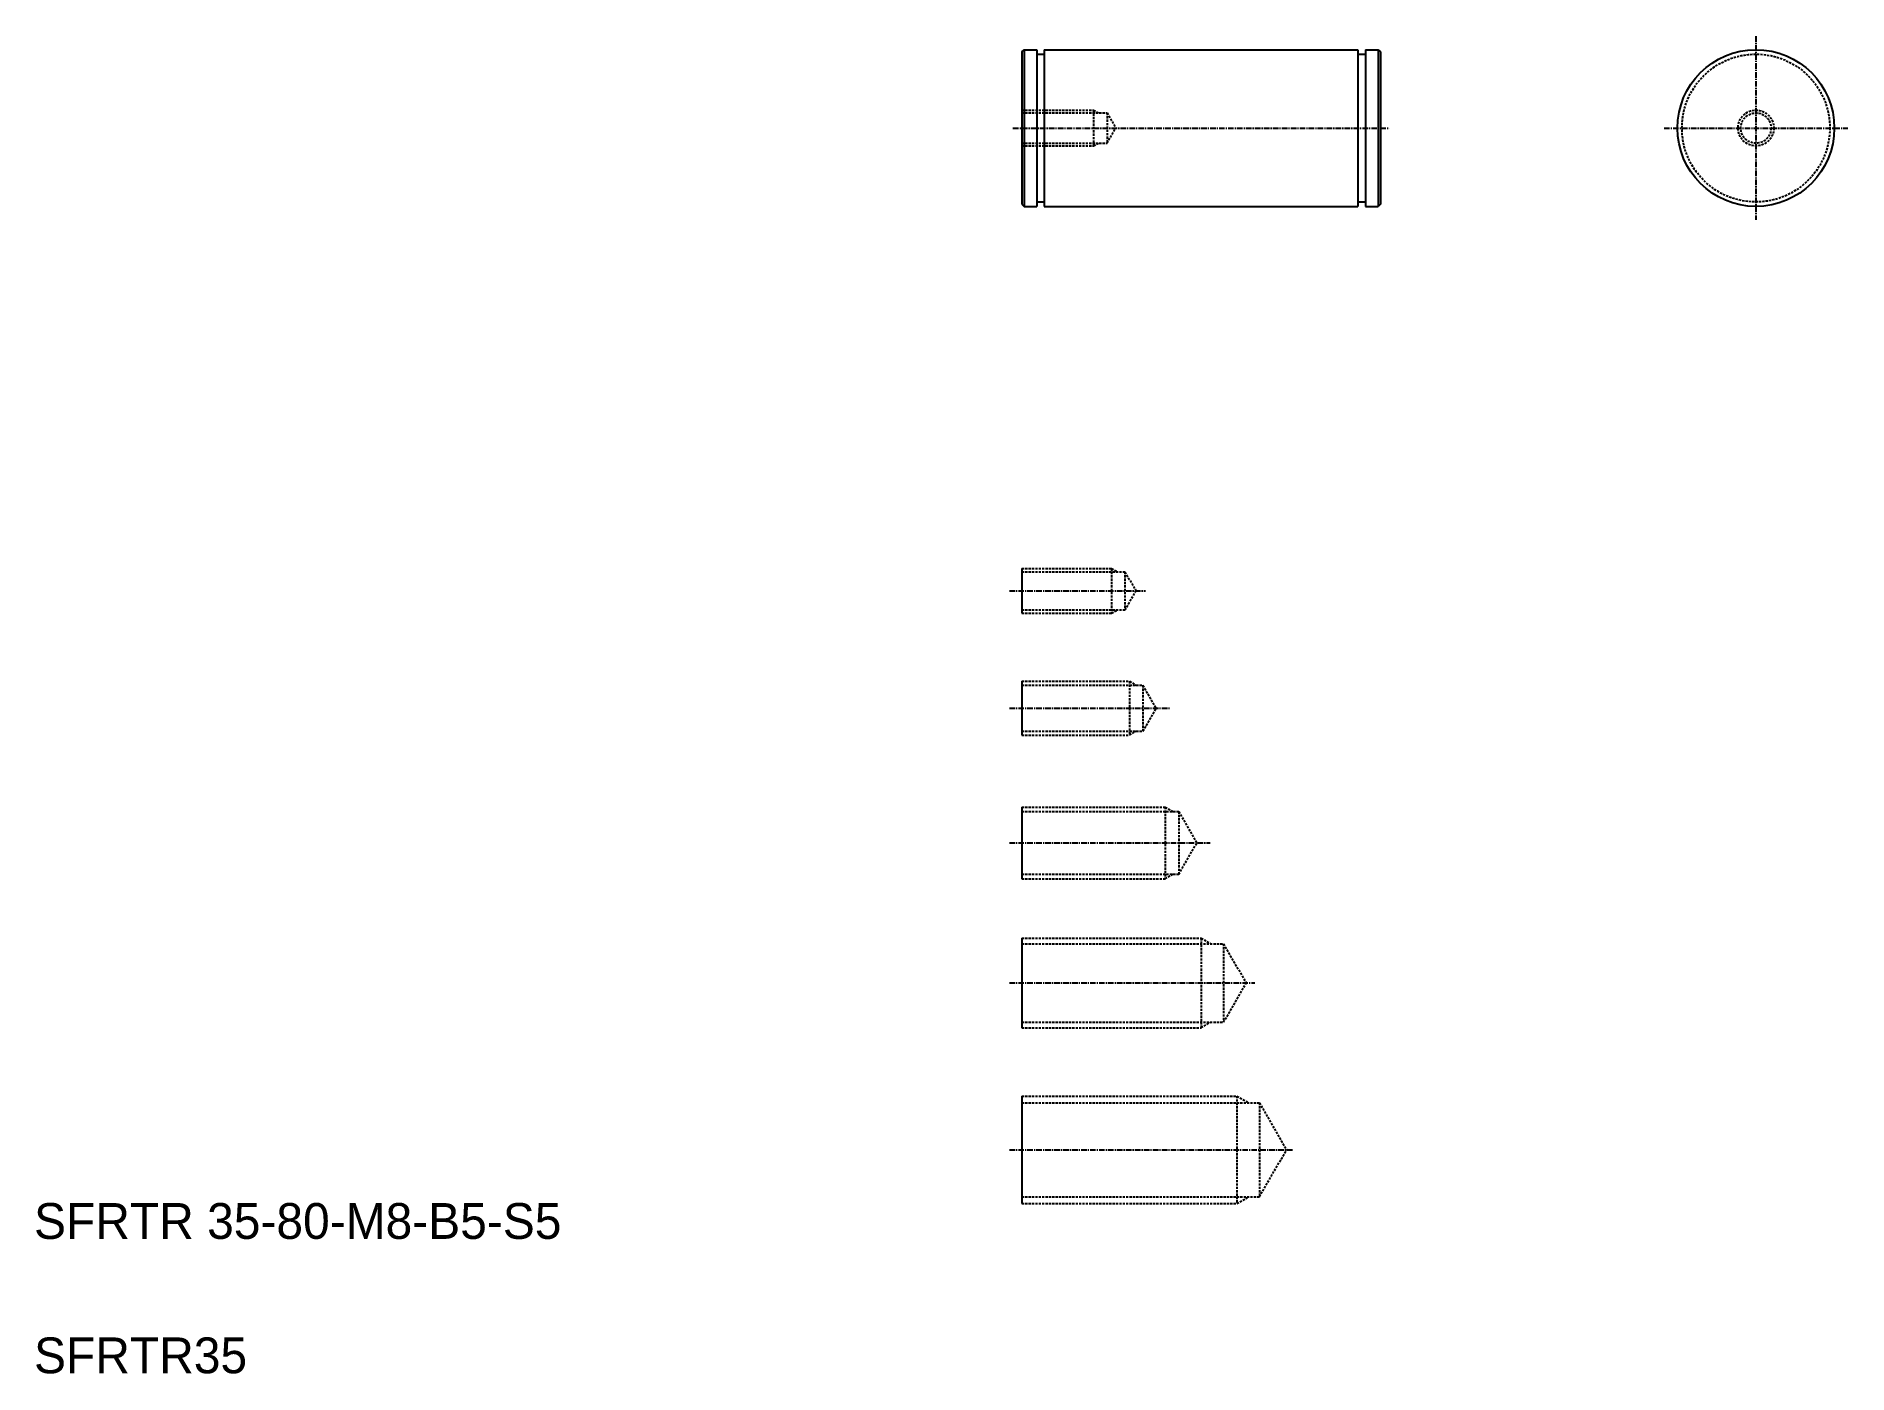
# Model space of a CAD drawing. Extents: x 20 to 425, y 20 to 318.
import ezdxf

# ---------------------------------------------------------------- set-up
doc = ezdxf.new("R2010")
doc.units = 0
doc.linetypes.add('CENTER', pattern=[2, 1.25, -0.25, 0.25, -0.25])
doc.linetypes.add('DASHED', pattern=[0.75, 0.5, -0.25])
doc.layers.get('0').update_dxf_attribs({"linetype": 'CONTINUOUS'})
doc.layers.add('CENTER', color=1, linetype='CENTER')
doc.styles.get("Standard").update_dxf_attribs({"font": 'txt', "height": 6.4})

msp = doc.modelspace()

# ---------------------------------------------------------------- linework, layer by layer
at = {"color": 7, "linetype": 'CONTINUOUS'}
for p, q in [((240.48, 314.99), (240.98, 315.49)), ((240.98, 315.49), (243.83, 315.49)), ((240.98, 315.49), (240.98, 280.49)), ((243.83, 315.49), (243.83, 280.49)), ((245.48, 315.49), (245.48, 280.49)), ((245.48, 315.49), (315.48, 315.49)), ((315.48, 315.49), (315.48, 280.49)), ((317.13, 315.49), (317.13, 280.49)), ((317.13, 315.49), (319.98, 315.49)), ((319.98, 315.49), (319.98, 280.49)), ((319.98, 315.49), (320.48, 314.99)), ((240.48, 314.99), (240.48, 280.99)), ((243.83, 314.49), (245.48, 314.49)), ((315.48, 314.49), (317.13, 314.49)), ((320.48, 314.99), (320.48, 280.99)), ((240.48, 280.99), (240.98, 280.49)), ((240.98, 280.49), (243.83, 280.49)), ((243.83, 281.49), (245.48, 281.49)), ((245.48, 280.49), (315.48, 280.49)), ((315.48, 281.49), (317.13, 281.49)), ((317.13, 280.49), (319.98, 280.49)), ((320.48, 280.99), (319.98, 280.49)), ((240.48, 199.66), (240.48, 189.66)), ((240.48, 174.48), (240.48, 162.48)), ((240.48, 146.4), (240.48, 130.4)), ((240.48, 117.13), (240.48, 97.13)), ((240.48, 81.89), (240.48, 57.89))]:
    msp.add_line(p, q, dxfattribs=at)
at = {"color": 3, "linetype": 'DASHED'}
for p, q in [((240.48, 301.99), (256.48, 301.99)), ((240.48, 301.37), (259.48, 301.37)), ((256.48, 301.99), (256.48, 293.99)), ((256.48, 301.99), (257.57, 301.37)), ((259.48, 301.37), (259.48, 294.62)), ((259.48, 301.37), (261.43, 297.99)), ((259.48, 294.62), (261.43, 297.99)), ((240.48, 294.62), (259.48, 294.62)), ((240.48, 293.99), (256.48, 293.99)), ((256.48, 293.99), (257.57, 294.62)), ((240.48, 199.66), (260.48, 199.66)), ((240.48, 198.91), (263.48, 198.91)), ((260.48, 199.66), (260.48, 189.66)), ((260.48, 199.66), (261.78, 198.91)), ((263.48, 198.91), (263.48, 190.41)), ((263.48, 198.91), (265.94, 194.66)), ((263.48, 190.41), (265.94, 194.66)), ((240.48, 190.41), (263.48, 190.41)), ((260.48, 189.66), (261.78, 190.41)), ((240.48, 189.66), (260.48, 189.66)), ((240.48, 174.48), (264.48, 174.48)), ((264.48, 174.48), (264.48, 162.48)), ((264.48, 174.48), (266, 173.6)), ((240.48, 173.6), (267.48, 173.6)), ((267.48, 173.6), (270.44, 168.48)), ((267.48, 173.6), (267.48, 163.35)), ((267.48, 163.35), (270.44, 168.48)), ((240.48, 163.35), (267.48, 163.35)), ((240.48, 162.48), (264.48, 162.48)), ((264.48, 162.48), (266, 163.35)), ((240.48, 146.4), (272.48, 146.4)), ((272.48, 146.4), (272.48, 130.4)), ((272.48, 146.4), (274.22, 145.4)), ((240.48, 145.4), (275.48, 145.4)), ((275.48, 145.4), (275.48, 131.4)), ((275.48, 145.4), (279.53, 138.4)), ((275.48, 131.4), (279.53, 138.4)), ((240.48, 131.4), (275.48, 131.4)), ((240.48, 130.4), (272.48, 130.4)), ((272.48, 130.4), (274.22, 131.4)), ((240.48, 117.13), (280.48, 117.13)), ((240.48, 115.88), (285.48, 115.88)), ((280.48, 117.13), (280.48, 97.13)), ((280.48, 117.13), (282.65, 115.88)), ((285.48, 115.88), (285.48, 98.38)), ((285.48, 115.88), (290.54, 107.13)), ((285.48, 98.38), (290.54, 107.13)), ((240.48, 98.38), (285.48, 98.38)), ((240.48, 97.13), (280.48, 97.13)), ((280.48, 97.13), (282.65, 98.38)), ((240.48, 81.89), (288.48, 81.89)), ((288.48, 81.89), (288.48, 57.89)), ((288.48, 81.89), (291.08, 80.39)), ((240.48, 80.39), (293.48, 80.39)), ((293.48, 80.39), (299.55, 69.89)), ((293.48, 80.39), (293.48, 59.39)), ((293.48, 59.39), (299.55, 69.89)), ((240.48, 59.39), (293.48, 59.39)), ((240.48, 57.89), (288.48, 57.89)), ((288.48, 57.89), (291.08, 59.39))]:
    msp.add_line(p, q, dxfattribs=at)
at = {"color": 7, "linetype": 'CONTINUOUS'}
msp.add_circle((404.3, 297.99), 17.5, dxfattribs=at)
at = {"color": 3, "linetype": 'DASHED'}
for radius in [16.5, 4, 3.38]:
    msp.add_circle((404.3, 297.99), radius, dxfattribs=at)
at = {"layer": 'CENTER', "color": 1, "linetype": 'CENTER'}
for p, q in [((404.3, 318.49), (404.3, 277.49)), ((238.48, 297.99), (322.48, 297.99)), ((383.8, 297.99), (424.8, 297.99)), ((237.69, 194.66), (268.1, 194.66)), ((237.69, 168.48), (273.44, 168.48)), ((237.69, 138.4), (282.48, 138.4)), ((237.69, 107.13), (292.49, 107.13)), ((237.69, 69.89), (300.89, 69.89))]:
    msp.add_line(p, q, dxfattribs=at)

# ---------------------------------------------------------------- texts
at = {"color": 7, "linetype": 'CONTINUOUS'}
for s, p in [('SFRTR 35-80-M8-B5-S5', (20, 50)), ('SFRTR35', (20, 20))]:
    msp.add_text(s, height=8, dxfattribs=at).set_placement(p)

doc.saveas('drawing.dxf')
